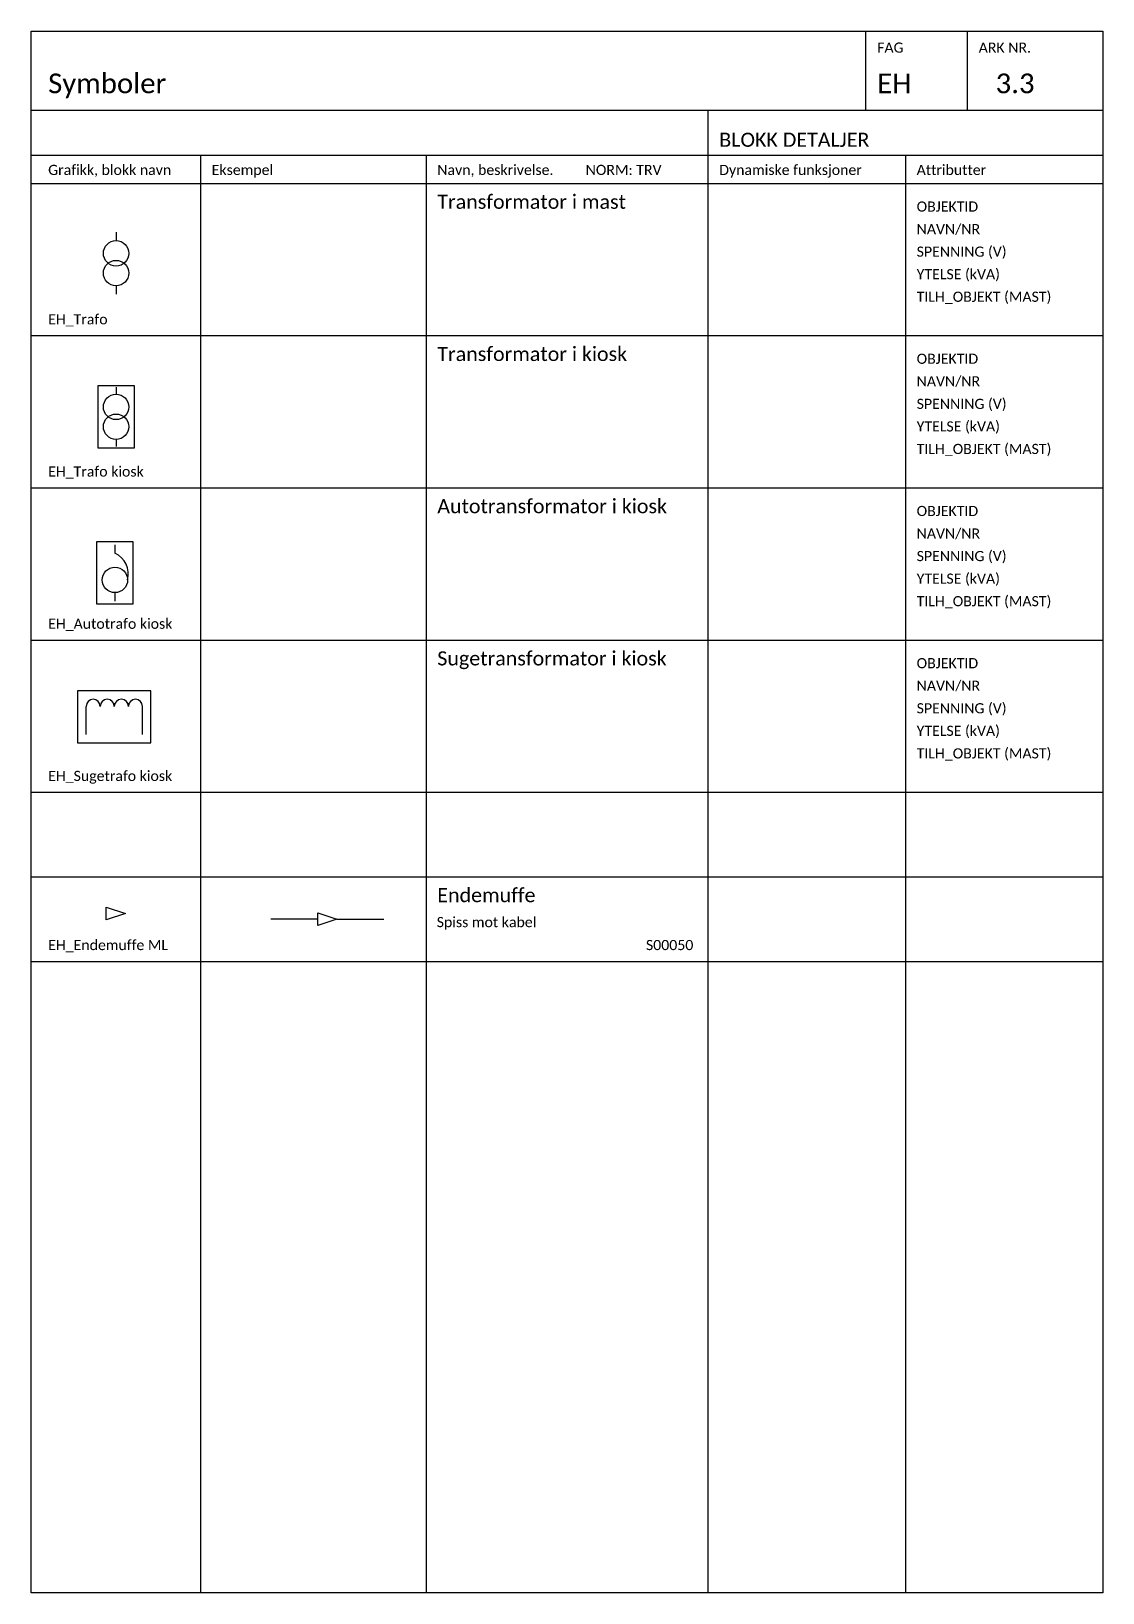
# Paper-space layout '3.3 Symboler' of a CAD drawing. Header units: metres, sheet in millimetres. Extents: x 0 to 190, y 0 to 277.
# The model-space entities are those that its viewports show. They can reach past a viewport. Long polylines and large blocks are cut down to what shows.
import ezdxf
from ezdxf.enums import TextEntityAlignment as Align

# ---------------------------------------------------------------- set-up
doc = ezdxf.new("R2010")
doc.units = ezdxf.units.M
doc.layers.add('JBTEH_ATT_OBJEKTID', color=2, linetype='Continuous', lineweight=25)
for name, color, linetype in [('JBTEH_ATT_Tekst', 2, 'Continuous'), ('JBTEH_Komponenter', 4, 'Continuous'), ('JBTEH_LED_Hoeyspenning_kabel', 4, 'KABEL2'), ('JBTEH_LED_Hoeyspenning_linje', 4, 'KABEL'), ('RAMME', 5, 'Continuous'), ('RAMME SYMBOLER', 4, 'Continuous'), ('RAMME TEKST', 7, 'Continuous')]:
    doc.layers.add(name, color=color, linetype=linetype)
doc.styles.add('Calibri', font='calibri.ttf')
doc.styles.add('ISO25', font='isocp.shx', dxfattribs={"width": 0.9, "height": 2.5})
doc.styles.get("Standard").update_dxf_attribs({"font": 'txt.shx'})
doc.linetypes.add('KABEL', pattern='A,0.3,-0.001,0.3,-0.001,0.3,-0.001,["x",Standard,S=0.25,R=0,X=0,Y=-0.08],-0.001', length=0.904)
doc.linetypes.add('KABEL2', pattern='A,0.3,-0.1,0.3,-0.1,0.3,-0.1,["x",Standard,S=0.25,R=0,X=0,Y=-0.08],-0.1', length=1.3)

# ---------------------------------------------------------------- blocks, each defined once
blk = doc.blocks.new('EH_Endemuffe ML')
for p, q in [((0, 1.125), (3.375, 0)), ((0, -1.125), (0, 1.125)), ((3.375, 0), (0, -1.125))]:
    blk.add_line(p, q)
blk = doc.blocks.new('EH_Trafo kiosk')
for p, q in [((0, 10.5), (0, 9.25)), ((0, 1.25), (0, 0))]:
    blk.add_line(p, q)
blk.add_lwpolyline([(-3.25, -0.25), (3.25, -0.25), (3.25, 10.75), (-3.25, 10.75)], close=True)
for centre in [(0, 7), (0, 3.5)]:
    blk.add_circle(centre, 2.25)
at = {"layer": 'JBTEH_ATT_OBJEKTID', "style": 'ISO25'}
blk.add_attdef('OBJEKTID', text='', height=2.5, dxfattribs=at).set_placement((0, 29.55), align=Align.MIDDLE)
at = {"layer": 'JBTEH_ATT_Tekst', "style": 'ISO25'}
for tag, p in [('NAVN/NR', (0, 25.55)), ('SPENNING', (0, 21.55)), ('YTELSE', (0, 17.55)), ('TILH_OBJEKT', (0, 13.55))]:
    blk.add_attdef(tag, text='', height=2.5, dxfattribs=at).set_placement(p, align=Align.MIDDLE)
blk = doc.blocks.new('EH_Trafo')
for p, q in [((0, 11), (0, 9.5)), ((0, 1.5), (0, 0))]:
    blk.add_line(p, q)
for centre in [(0, 7.25), (0, 3.75)]:
    blk.add_circle(centre, 2.25)
at = {"layer": 'JBTEH_ATT_OBJEKTID', "style": 'ISO25'}
blk.add_attdef('OBJEKTID', text='', height=2.5, dxfattribs=at).set_placement((0, 29.55), align=Align.MIDDLE)
at = {"layer": 'JBTEH_ATT_Tekst', "style": 'ISO25'}
for tag, p in [('NAVN/NR', (0, 25.55)), ('SPENNING', (0, 21.55)), ('YTELSE', (0, 17.55)), ('TILH_OBJEKT', (0, 13.55))]:
    blk.add_attdef(tag, text='', height=2.5, dxfattribs=at).set_placement(p, align=Align.MIDDLE)
blk = doc.blocks.new('EH_Autotrafo kiosk')
for p, q in [((0, 10), (0, 8.5)), ((0, 1.5), (0, 0))]:
    blk.add_line(p, q)
blk.add_lwpolyline([(-3.25, -0.5), (3.25, -0.5), (3.25, 10.5), (-3.25, 10.5)], close=True)
blk.add_circle((0, 3.75), 2.25)
blk.add_arc((-1.73, 4.77), 4.11, 345.6061, 65.0862)
at = {"layer": 'JBTEH_ATT_OBJEKTID', "style": 'ISO25'}
blk.add_attdef('OBJEKTID', text='', height=2.5, dxfattribs=at).set_placement((0, 29.55), align=Align.MIDDLE)
at = {"layer": 'JBTEH_ATT_Tekst', "style": 'ISO25'}
for tag, p in [('NAVN/NR', (0, 25.55)), ('SPENNING', (0, 21.55)), ('YTELSE', (0, 17.55)), ('TILH_OBJEKT', (0, 13.55))]:
    blk.add_attdef(tag, text='', height=2.5, dxfattribs=at).set_placement(p, align=Align.MIDDLE)
blk = doc.blocks.new('EH_Sugetrafo kiosk')
for p, q in [((-5, 1.5), (-5, 6.5)), ((5, 1.5), (5, 6.5))]:
    blk.add_line(p, q)
blk.add_lwpolyline([(-6.5, 0), (6.5, 0), (6.5, 9.25), (-6.5, 9.25)], close=True)
for centre in [(-3.75, 6.5), (-1.25, 6.5), (1.25, 6.5), (3.75, 6.5)]:
    blk.add_arc(centre, 1.25, 360, 180)
at = {"layer": 'JBTEH_ATT_OBJEKTID', "style": 'ISO25'}
blk.add_attdef('OBJEKTID', text='', height=2.5, dxfattribs=at).set_placement((0, 27.8), align=Align.MIDDLE)
at = {"layer": 'JBTEH_ATT_Tekst', "style": 'ISO25'}
for tag, p in [('NAVN/NR', (0, 23.8)), ('SPENNING', (0, 19.8)), ('YTELSE', (0, 15.8)), ('TILH_OBJEKT', (0, 11.8))]:
    blk.add_attdef(tag, text='', height=2.5, dxfattribs=at).set_placement(p, align=Align.MIDDLE)

msp = doc.modelspace()

# ---------------------------------------------------------------- linework, layer by layer
at = {"color": 8}
msp.add_line((540, -352), (540, -532), dxfattribs=at)
at = {"layer": 'JBTEH_LED_Hoeyspenning_kabel', "ltscale": 5}
msp.add_line((474.19, -494.5), (482.5, -494.5), dxfattribs=at)
at = {"layer": 'JBTEH_LED_Hoeyspenning_linje', "ltscale": 5}
msp.add_line((470.81, -494.5), (462.5, -494.5), dxfattribs=at)
at = {"layer": 'RAMME'}
msp.add_line((420, -351), (610, -351), dxfattribs=at)
msp.add_lwpolyline([(610, -614), (420, -614), (420, -337), (610, -337)], close=True, dxfattribs=at)
at = {"layer": 'RAMME SYMBOLER'}
for p, q in [((568, -351), (568, -337)), ((586, -351), (586, -337)), ((540, -351), (540, -614)), ((420, -359), (610, -359)), ((450, -359), (450, -614)), ((490, -359), (490, -614)), ((575, -359), (575, -614)), ((420, -364), (610, -364)), ((420, -391), (610, -391)), ((420, -418), (610, -418)), ((420, -445), (610, -445)), ((420, -472), (610, -472)), ((420, -487), (610, -487)), ((420, -502), (610, -502))]:
    msp.add_line(p, q, dxfattribs=at)

# ---------------------------------------------------------------- block references
at = {"layer": 'JBTEH_Komponenter'}
for name, p in [('EH_Trafo', (435.04, -383.65)), ('EH_Trafo kiosk', (435.04, -410.65)), ('EH_Autotrafo kiosk', (434.84, -438.09)), ('EH_Sugetrafo kiosk', (434.73, -463.26)), ('EH_Endemuffe ML', (433.31, -493.5)), ('EH_Endemuffe ML', (470.81, -494.5))]:
    msp.add_blockref(name, p, dxfattribs=at)

# ---------------------------------------------------------------- texts
at = {"layer": 'RAMME TEKST', "linetype": 'ByBlock', "style": 'Calibri'}
for s, height, p in [('FAG', 1.8, (570, -340.8)), ('ARK NR.', 1.8, (588, -340.8)), ('Symboler', 3.5, (423, -348)), ('EH', 3.5, (570, -348)), ('3.3', 3.5, (591, -348)), ('BLOKK DETALJER', 2.5, (542, -357.5)), ('Grafikk, blokk navn', 1.8, (423, -362.5)), ('Eksempel', 1.8, (452, -362.5)), ('Navn, beskrivelse.         NORM: TRV', 1.8, (492, -362.5)), ('Dynamiske funksjoner', 1.8, (542, -362.5)), ('Attributter', 1.8, (577, -362.5)), ('Transformator i mast', 2.5, (492, -368.5)), ('EH_Trafo', 1.8, (423, -389)), ('Transformator i kiosk', 2.5, (492, -395.5)), ('EH_Trafo kiosk', 1.8, (423, -416)), ('Autotransformator i kiosk', 2.5, (492, -422.5)), ('EH_Autotrafo kiosk', 1.8, (423, -443)), ('Sugetransformator i kiosk', 2.5, (492, -449.5)), ('EH_Sugetrafo kiosk', 1.8, (423, -470)), ('EH_Endemuffe ML', 1.8, (423, -500)), ('S00050', 1.8, (529, -500))]:
    msp.add_text(s, height=height, dxfattribs=at).set_placement(p)
at = {"layer": 'RAMME TEKST', "style": 'Calibri'}
for s, p in [('OBJEKTID', (577, -369)), ('NAVN/NR', (577, -373)), ('SPENNING (V)', (577, -377)), ('YTELSE (kVA)', (577, -381)), ('TILH_OBJEKT (MAST)', (577, -385)), ('OBJEKTID', (577, -396)), ('NAVN/NR', (577, -400)), ('SPENNING (V)', (577, -404)), ('YTELSE (kVA)', (577, -408)), ('TILH_OBJEKT (MAST)', (577, -412)), ('OBJEKTID', (577, -423)), ('NAVN/NR', (577, -427)), ('SPENNING (V)', (577, -431)), ('YTELSE (kVA)', (577, -435)), ('TILH_OBJEKT (MAST)', (577, -439)), ('OBJEKTID', (577, -450)), ('NAVN/NR', (577, -454)), ('SPENNING (V)', (577, -458)), ('YTELSE (kVA)', (577, -462)), ('TILH_OBJEKT (MAST)', (577, -466)), ('Spiss mot kabel', (491.9, -495.93))]:
    msp.add_text(s, height=1.8, dxfattribs=at).set_placement(p)
at = {"layer": 'RAMME TEKST', "linetype": 'ByBlock', "insert": (492, -489), "char_height": 2.5, "attachment_point": 1, "style": 'Calibri'}
msp.add_mtext_dynamic_manual_height_columns('Endemuffe', width=46, gutter_width=6.5, heights=[0], dxfattribs=at)

psp = doc.layouts.new('3.3 Symboler')

# ---------------------------------------------------------------- viewports
at = {"layer": 'RAMME'}
psp.add_viewport(center=(95, 138.5), size=(190, 277), view_center_point=(515, -475.5), view_height=277, dxfattribs=at)

doc.saveas('drawing.dxf')
